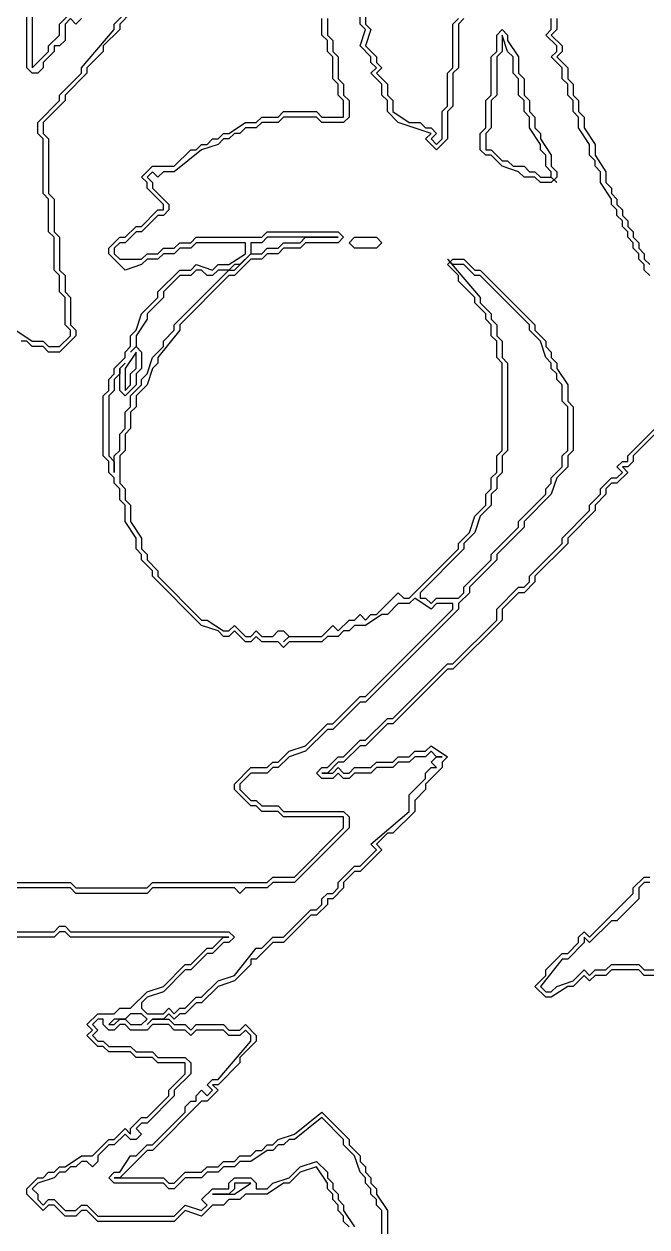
# Model space of a CAD drawing. Header units: millimetres. Extents: x 2 to 58.7, y 4.1 to 84.
# Drawn here: x 32.81 to 39.72, y 43.21 to 56.55 of the extents above; entities that cross this region are included whole.
import ezdxf

# ---------------------------------------------------------------- set-up
doc = ezdxf.new("R2010")
doc.units = ezdxf.units.MM
for name, color, linetype, true_color in [('FILL_BLUE', 6, 'Continuous', 0x196fc6), ('FILL_HAIR', 5, 'Continuous', 0x905530), ('FILL_SKIN', 3, 'Continuous', 0xfad3ab), ('FILL_WHITE', 4, 'Continuous', 0xf5f3f0), ('RAISED_METAL', 2, 'Continuous', 0xa7a7a7)]:
    doc.layers.add(name, color=color, linetype=linetype, true_color=true_color)

msp = doc.modelspace()

# ---------------------------------------------------------------- linework, layer by layer
at = {"layer": 'FILL_BLUE'}
msp.add_lwpolyline([(36.42, 43.212), (36.359, 43.273), (36.359, 43.333), (36.299, 43.394), (36.299, 43.455), (36.238, 43.515), (36.238, 43.576), (36.178, 43.636), (36.178, 43.697), (36.056, 43.879), (35.875, 43.818), (35.753, 43.697), (35.693, 43.697), (35.511, 43.576), (35.269, 43.576), (35.208, 43.515), (35.087, 43.515), (35.026, 43.455), (34.905, 43.455), (34.784, 43.333), (34.602, 43.394), (34.481, 43.273), (33.632, 43.273), (33.511, 43.394), (33.451, 43.394), (33.39, 43.333), (33.269, 43.333), (33.148, 43.455), (33.087, 43.455), (33.026, 43.394), (32.845, 43.576), (32.845, 43.636), (32.966, 43.758), (33.026, 43.758), (33.087, 43.818), (33.148, 43.818), (33.208, 43.879), (33.269, 43.879), (33.451, 44), (33.572, 44), (33.754, 44.182), (33.814, 44.182), (33.935, 44.303), (33.996, 44.242), (33.996, 44.303), (34.117, 44.424), (34.178, 44.424), (34.42, 44.667), (34.42, 44.727), (34.602, 44.909), (34.602, 45.03), (34.299, 45.03), (34.238, 45.091), (34.057, 45.091), (33.996, 45.152), (33.754, 45.152), (33.693, 45.212), (33.632, 45.212), (33.511, 45.333), (33.572, 45.394), (33.511, 45.455), (33.632, 45.576), (33.814, 45.576), (33.875, 45.636), (33.996, 45.636), (34.178, 45.818), (34.36, 45.879), (34.602, 46.121), (34.663, 46.121), (34.844, 46.303), (34.905, 46.303), (35.026, 46.424), (35.087, 46.424), (33.329, 46.424), (33.269, 46.485), (33.208, 46.485), (33.148, 46.424), (31.875, 46.424)], dxfattribs=at)
at = {"layer": 'FILL_HAIR'}
for points in [[(32.905, 57.939), (32.905, 56.061), (33.087, 56.242), (33.087, 56.303), (33.208, 56.424), (33.208, 56.545), (33.329, 56.667)], [(36.602, 56.727), (36.602, 56.545), (36.662, 56.485), (36.602, 56.303), (36.723, 56.182), (36.723, 56.121), (36.784, 56.061), (36.723, 56), (36.844, 55.879), (36.844, 55.758), (36.905, 55.697), (36.905, 55.576), (37.087, 55.455), (37.208, 55.455), (37.268, 55.394), (37.329, 55.394), (37.39, 55.333), (37.329, 55.273), (37.39, 55.212), (37.45, 55.273), (37.45, 55.576), (37.511, 55.636), (37.511, 56), (37.571, 56.061), (37.571, 56.545), (37.632, 56.606)], [(38.723, 56.606), (38.723, 56.485), (38.662, 56.424), (38.783, 56.303), (38.783, 56.242), (38.723, 56.182), (38.844, 56.061), (38.844, 55.939), (38.904, 55.879), (38.904, 55.758), (38.965, 55.697), (38.965, 55.576), (39.026, 55.515), (39.026, 55.394), (39.147, 55.212), (39.147, 55.091), (39.268, 54.909), (39.268, 54.788), (39.329, 54.727), (39.329, 54.667), (39.389, 54.606), (39.389, 54.545), (39.45, 54.485), (39.45, 54.424), (39.51, 54.364), (39.51, 54.303), (39.571, 54.242), (39.571, 54.182), (39.632, 54.121), (39.632, 54.061), (39.692, 54), (39.692, 53.939), (39.753, 53.879)], [(40.056, 52.242), (39.571, 51.758), (39.571, 51.697), (39.51, 51.636), (39.45, 51.636), (39.51, 51.576), (39.389, 51.455), (39.329, 51.455), (39.268, 51.394), (39.268, 51.333), (39.147, 51.212), (39.147, 51.152), (38.844, 50.848), (38.844, 50.788), (38.48, 50.424), (38.48, 50.364), (38.359, 50.242), (38.299, 50.242), (38.117, 50.061), (38.117, 49.939), (37.571, 49.394), (37.511, 49.394), (36.905, 48.788), (36.844, 48.788), (36.602, 48.545), (36.541, 48.545), (36.359, 48.364), (36.299, 48.364), (36.178, 48.242), (36.117, 48.242), (36.238, 48.242), (36.299, 48.303), (36.359, 48.242), (36.42, 48.242), (36.481, 48.303), (36.662, 48.303), (36.723, 48.364), (36.905, 48.364), (36.965, 48.424), (37.087, 48.424), (37.147, 48.485), (37.268, 48.485), (37.329, 48.545), (37.511, 48.424), (37.45, 48.364), (37.45, 48.303), (37.268, 48.121), (37.268, 48.061), (37.147, 47.939), (37.147, 47.818), (36.905, 47.576), (36.844, 47.576), (36.723, 47.455), (36.784, 47.394), (36.541, 47.152), (36.481, 47.152), (36.359, 47.03), (36.359, 46.97), (36.238, 46.848), (36.178, 46.848), (36.178, 46.788), (36.056, 46.667), (35.996, 46.667), (35.693, 46.364), (35.572, 46.364), (35.39, 46.182), (35.329, 46.182), (35.329, 46.121), (35.147, 45.939), (34.966, 45.879), (34.784, 45.697), (34.723, 45.697), (34.602, 45.576), (34.541, 45.576), (34.481, 45.515), (34.42, 45.576), (34.36, 45.515), (34.238, 45.515), (34.178, 45.455), (34.238, 45.515), (34.42, 45.515), (34.481, 45.455), (34.602, 45.455), (34.663, 45.394), (34.723, 45.455), (35.026, 45.455), (35.087, 45.394), (35.208, 45.394), (35.269, 45.455), (35.39, 45.333), (35.39, 45.273), (35.208, 45.091), (35.208, 45.03), (34.966, 44.788), (34.905, 44.788), (34.966, 44.727), (34.844, 44.606), (34.784, 44.606), (34.238, 44.061), (34.178, 44.061), (33.875, 43.758), (33.814, 43.758), (34.36, 43.758), (34.42, 43.697), (34.481, 43.697), (34.602, 43.818), (34.784, 43.818), (34.844, 43.879), (34.966, 43.879), (35.026, 43.939), (35.147, 43.939), (35.208, 44), (35.329, 44), (35.39, 44.061), (35.45, 44.061), (35.511, 44.121), (35.572, 44.121), (35.632, 44.182), (35.814, 44.242), (36.117, 44.485), (36.42, 44.182), (36.42, 44.121), (36.541, 44), (36.541, 43.939), (36.602, 43.879), (36.602, 43.818), (36.662, 43.758), (36.662, 43.697), (36.723, 43.636), (36.723, 43.576), (36.844, 43.394), (36.844, 42.848)], [(40.238, 46), (39.692, 46), (39.632, 46.061), (39.329, 46.061), (39.268, 46), (39.147, 46), (39.086, 45.939), (39.026, 46), (38.904, 45.879), (38.844, 45.879), (38.662, 45.758), (38.601, 45.758), (38.48, 45.879), (38.601, 46), (38.601, 46.061), (38.783, 46.242), (38.844, 46.242), (38.965, 46.364), (38.965, 46.424), (39.026, 46.485), (39.086, 46.424), (39.571, 46.909), (39.571, 46.97), (39.692, 47.091), (39.753, 47.091)]]:
    msp.add_lwpolyline(points, dxfattribs=at)
at = {"layer": 'FILL_SKIN'}
for points in [[(33.996, 56.667), (33.875, 56.545), (33.875, 56.485), (33.693, 56.303), (33.693, 56.242), (33.511, 56.061), (33.511, 56), (33.269, 55.758), (33.269, 55.697), (33.026, 55.455), (33.026, 55.333), (33.087, 55.273), (33.087, 54.667), (33.148, 54.606), (33.148, 54.242), (33.208, 54.182), (33.208, 53.818), (33.269, 53.758), (33.269, 53.576), (33.329, 53.515), (33.329, 53.212), (33.39, 53.152), (33.39, 53.091), (33.208, 52.909), (33.087, 52.909), (33.026, 52.97), (32.905, 52.97), (32.845, 53.03), (32.784, 53.03)], [(30.845, 47.03), (33.329, 47.03), (33.39, 46.97), (34.178, 46.97), (34.238, 47.03), (35.511, 47.03), (35.572, 47.091), (35.814, 47.091), (36.359, 47.636), (36.359, 47.758), (35.693, 47.758), (35.632, 47.818), (35.45, 47.818), (35.39, 47.879), (35.329, 47.879), (35.147, 48.061), (35.147, 48.121), (35.329, 48.303), (35.511, 48.303), (35.572, 48.364), (35.632, 48.364), (35.753, 48.485), (35.935, 48.545), (36.178, 48.788), (36.238, 48.788), (36.541, 49.091), (36.602, 49.091), (37.571, 50.061), (37.571, 50.121), (37.39, 50.121), (37.329, 50.061), (37.147, 50.182), (37.087, 50.121), (36.965, 50.121), (36.844, 50), (36.784, 50), (36.602, 49.879), (36.481, 49.879), (36.42, 49.818), (36.359, 49.818), (36.299, 49.758), (36.178, 49.758), (36.117, 49.697), (35.753, 49.697), (35.693, 49.636), (35.632, 49.697), (35.45, 49.697), (35.39, 49.758), (35.329, 49.697), (35.269, 49.697), (35.147, 49.818), (35.087, 49.758), (35.026, 49.758), (34.966, 49.818), (34.784, 49.879), (34.238, 50.424), (34.238, 50.485), (34.117, 50.606), (34.117, 50.667), (34.057, 50.727), (34.057, 50.848), (33.935, 51.03), (33.935, 51.212), (33.875, 51.273), (33.875, 51.394), (33.814, 51.455), (33.814, 51.515), (33.754, 51.576), (33.754, 51.697), (33.693, 51.758), (33.693, 52.424), (33.754, 52.485), (33.754, 52.606), (33.814, 52.667), (33.814, 52.727), (33.935, 52.848), (33.935, 52.909), (33.996, 52.97), (33.996, 53.091), (34.057, 53.152), (34.117, 53.333), (34.299, 53.515), (34.299, 53.576), (34.541, 53.818), (34.663, 53.818), (34.723, 53.879), (34.905, 53.818), (34.966, 53.879), (35.087, 53.879), (35.269, 54), (35.269, 54.121), (34.723, 54.121), (34.663, 54.061), (34.541, 54.061), (34.481, 54), (34.36, 54), (34.299, 53.939), (34.178, 53.939), (34.117, 53.879), (33.935, 53.818), (33.754, 54), (33.754, 54.061), (33.875, 54.182), (33.935, 54.182), (34.057, 54.303), (34.117, 54.303), (34.299, 54.485), (34.36, 54.485), (34.36, 54.545), (34.178, 54.727), (34.178, 54.788), (34.117, 54.848), (34.238, 54.97), (34.481, 54.97), (34.663, 55.152), (34.723, 55.152), (34.784, 55.212), (34.844, 55.212), (34.905, 55.273), (34.966, 55.273), (35.026, 55.333), (35.087, 55.333), (35.269, 55.455), (35.39, 55.455), (35.45, 55.515), (35.632, 55.515), (35.693, 55.576), (36.056, 55.576), (36.117, 55.515), (36.359, 55.515), (36.359, 55.697), (36.299, 55.758), (36.299, 55.879), (36.238, 55.939), (36.238, 56.182), (36.178, 56.242), (36.178, 56.364), (36.117, 56.424), (36.117, 56.606)]]:
    msp.add_lwpolyline(points, dxfattribs=at)
for points in [[(38.117, 56.424), (38.117, 56.242), (38.056, 56.182), (38.056, 55.758), (37.996, 55.697), (37.996, 55.394), (37.935, 55.333), (37.935, 55.152), (37.996, 55.152), (38.117, 55.03), (38.177, 55.03), (38.238, 54.97), (38.359, 54.97), (38.42, 54.909), (38.48, 54.909), (38.541, 54.848), (38.662, 54.848), (38.723, 54.788), (38.662, 54.848), (38.662, 54.909), (38.601, 54.97), (38.601, 55.091), (38.541, 55.152), (38.541, 55.212), (38.42, 55.394), (38.42, 55.515), (38.359, 55.576), (38.359, 55.697), (38.299, 55.758), (38.299, 55.939), (38.238, 56), (38.238, 56.182), (38.177, 56.242)], [(34.178, 45.515), (34.117, 45.576), (33.996, 45.576), (33.935, 45.515), (33.814, 45.515), (33.754, 45.455), (33.814, 45.455), (33.875, 45.515), (33.935, 45.515), (33.996, 45.455), (34.117, 45.455)], [(35.329, 43.697), (35.147, 43.697), (35.147, 43.636), (35.087, 43.576), (34.905, 43.576), (35.147, 43.576)]]:
    msp.add_lwpolyline(points, close=True, dxfattribs=at)
at = {"layer": 'FILL_WHITE'}
for points in [[(36.299, 54.182), (35.511, 54.182), (35.45, 54.121), (35.329, 54.121), (35.329, 54), (35.208, 53.879), (35.147, 53.879), (35.087, 53.818), (34.966, 53.818), (34.905, 53.758), (34.844, 53.758), (34.784, 53.818), (34.723, 53.818), (34.663, 53.758), (34.541, 53.758), (34.36, 53.576), (34.36, 53.515), (34.178, 53.333), (34.178, 53.273), (34.057, 53.091), (34.057, 52.97), (33.996, 52.909), (34.057, 52.97), (34.117, 52.909), (34.117, 52.727), (34.057, 52.667), (34.057, 52.545), (33.935, 52.424), (33.875, 52.485), (33.875, 52.727), (33.935, 52.788), (33.875, 52.727), (33.875, 52.667), (33.814, 52.606), (33.814, 52.485), (33.754, 52.424), (33.754, 51.758), (33.814, 51.697), (33.814, 51.576), (33.814, 51.758), (33.875, 51.818), (33.875, 52), (33.935, 52.061), (33.935, 52.242), (33.996, 52.303), (33.996, 52.424), (34.117, 52.545), (34.117, 52.606), (34.178, 52.667), (34.238, 52.848), (34.36, 52.97), (34.36, 53.03), (34.481, 53.152), (34.481, 53.212), (35.087, 53.818), (35.147, 53.818), (35.329, 54), (35.45, 54), (35.511, 54.061), (35.632, 54.061), (35.693, 54.121), (35.875, 54.121), (35.935, 54.182)], [(37.511, 53.939), (37.874, 53.515), (37.874, 53.455), (37.996, 53.333), (37.996, 53.273), (38.056, 53.212), (38.056, 53.091), (38.117, 53.03), (38.117, 52.848), (38.177, 52.788), (38.177, 51.818), (38.117, 51.758), (38.117, 51.576), (38.056, 51.515), (38.056, 51.394), (37.996, 51.333), (37.996, 51.212), (37.874, 51.091), (37.814, 50.909), (37.693, 50.788), (37.693, 50.727), (37.208, 50.242), (37.208, 50.182), (37.268, 50.182), (37.329, 50.121), (37.39, 50.182), (37.632, 50.182), (37.693, 50.242), (37.693, 50.303), (37.996, 50.606), (37.996, 50.667), (38.299, 50.97), (38.299, 51.03), (38.601, 51.333), (38.601, 51.394), (38.662, 51.455), (38.662, 51.515), (38.783, 51.636), (38.783, 51.758), (38.844, 51.818), (38.844, 52.303), (38.783, 52.364), (38.783, 52.545), (38.723, 52.606), (38.723, 52.667), (38.662, 52.727), (38.662, 52.788), (38.601, 52.848), (38.541, 53.03), (38.42, 53.152), (38.42, 53.212), (37.874, 53.758), (37.814, 53.758), (37.693, 53.879), (37.571, 53.879)]]:
    msp.add_lwpolyline(points, close=True, dxfattribs=at)
at = {"layer": 'RAISED_METAL'}
for points in [[(33.451, 56.606), (33.39, 56.545), (33.329, 56.606), (33.269, 56.545), (33.269, 56.364), (33.208, 56.303), (33.148, 56.303), (33.148, 56.242), (33.026, 56.121), (33.026, 56.061), (32.966, 56), (32.905, 56), (32.845, 56.061), (32.845, 57.939)], [(32.723, 53.152), (32.905, 53.03), (33.026, 53.03), (33.087, 52.97), (33.208, 52.97), (33.329, 53.091), (33.329, 53.152), (33.269, 53.212), (33.269, 53.515), (33.208, 53.576), (33.208, 53.758), (33.148, 53.818), (33.148, 54.182), (33.087, 54.242), (33.087, 54.606), (33.026, 54.667), (33.026, 55.273), (32.966, 55.333), (32.966, 55.455), (33.208, 55.697), (33.208, 55.758), (33.451, 56), (33.451, 56.061), (33.814, 56.485), (33.814, 56.545), (33.935, 56.667)], [(37.693, 56.606), (37.632, 56.545), (37.632, 56.061), (37.571, 56), (37.571, 55.636), (37.511, 55.576), (37.511, 55.273), (37.39, 55.152), (37.268, 55.273), (37.329, 55.333), (36.965, 55.455), (36.844, 55.576), (36.844, 55.697), (36.784, 55.758), (36.784, 55.879), (36.662, 56), (36.723, 56.061), (36.662, 56.121), (36.662, 56.182), (36.541, 56.303), (36.602, 56.485), (36.541, 56.545), (36.541, 56.727)], [(36.178, 56.606), (36.178, 56.424), (36.238, 56.364), (36.238, 56.242), (36.299, 56.182), (36.299, 55.939), (36.359, 55.879), (36.359, 55.758), (36.42, 55.697), (36.42, 55.515), (36.359, 55.455), (36.117, 55.455), (36.056, 55.515), (35.693, 55.515), (35.632, 55.455), (35.45, 55.455), (35.39, 55.394), (35.269, 55.394), (35.208, 55.333), (35.147, 55.333), (35.087, 55.273), (35.026, 55.273), (34.966, 55.212), (34.784, 55.152), (34.481, 54.909), (34.36, 54.909), (34.299, 54.848), (34.238, 54.909), (34.178, 54.848), (34.238, 54.788), (34.238, 54.727), (34.42, 54.545), (34.42, 54.485), (34.36, 54.424), (34.299, 54.424), (34.117, 54.242), (34.057, 54.242), (33.935, 54.121), (33.875, 54.121), (33.814, 54.061), (33.814, 54), (33.875, 53.939), (34.117, 53.939), (34.178, 54), (34.299, 54), (34.36, 54.061), (34.481, 54.061), (34.541, 54.121), (34.663, 54.121), (34.723, 54.182), (35.45, 54.182), (35.511, 54.242), (36.299, 54.242), (36.359, 54.182), (36.299, 54.121), (35.935, 54.121), (35.875, 54.061), (35.693, 54.061), (35.632, 54), (35.511, 54), (35.45, 53.939), (35.329, 53.939), (35.147, 53.758), (35.087, 53.758), (34.541, 53.212), (34.541, 53.152), (34.299, 52.848), (34.299, 52.788), (34.238, 52.727), (34.178, 52.545), (34.057, 52.424), (34.057, 52.303), (33.996, 52.242), (33.996, 52.061), (33.935, 52), (33.935, 51.818), (33.875, 51.758), (33.875, 51.455), (33.935, 51.394), (33.935, 51.273), (33.996, 51.212), (33.996, 51.03), (34.117, 50.848), (34.117, 50.727), (34.178, 50.667), (34.178, 50.606), (34.299, 50.485), (34.299, 50.424), (34.784, 49.939), (34.844, 49.939), (35.026, 49.818), (35.087, 49.818), (35.147, 49.879), (35.269, 49.758), (35.329, 49.758), (35.39, 49.818), (35.45, 49.758), (35.572, 49.758), (35.632, 49.818), (35.693, 49.818), (35.753, 49.758), (35.693, 49.697), (35.753, 49.758), (36.117, 49.758), (36.238, 49.879), (36.299, 49.818), (36.42, 49.939), (36.481, 49.939), (36.541, 50), (36.602, 49.939), (36.662, 50), (36.723, 50), (36.965, 50.242), (37.026, 50.182), (37.087, 50.182), (37.632, 50.727), (37.632, 50.788), (37.753, 50.909), (37.814, 51.091), (37.935, 51.212), (37.935, 51.333), (37.996, 51.394), (37.996, 51.515), (38.056, 51.576), (38.056, 51.758), (38.117, 51.818), (38.117, 52.788), (38.056, 52.848), (38.056, 53.03), (37.996, 53.091), (37.996, 53.212), (37.935, 53.273), (37.935, 53.333), (37.814, 53.455), (37.814, 53.515), (37.632, 53.697), (37.632, 53.758), (37.511, 53.879), (37.571, 53.939), (37.693, 53.939), (37.814, 53.818), (37.874, 53.818), (38.48, 53.212), (38.48, 53.152), (38.601, 53.03), (38.601, 52.97), (38.662, 52.909), (38.662, 52.848), (38.723, 52.788), (38.723, 52.727), (38.844, 52.545), (38.844, 52.364), (38.904, 52.303), (38.904, 51.818), (38.844, 51.758), (38.844, 51.636), (38.723, 51.515), (38.662, 51.333), (38.359, 51.03), (38.359, 50.97), (38.056, 50.667), (38.056, 50.606), (37.753, 50.303), (37.753, 50.242), (37.632, 50.121), (37.632, 50.061), (36.602, 49.03), (36.541, 49.03), (36.238, 48.727), (36.178, 48.727), (35.935, 48.485), (35.753, 48.424), (35.632, 48.303), (35.572, 48.303), (35.511, 48.242), (35.329, 48.242), (35.208, 48.121), (35.208, 48.061), (35.329, 47.939), (35.39, 47.939), (35.45, 47.879), (35.632, 47.879), (35.693, 47.818), (36.359, 47.818), (36.42, 47.758), (36.42, 47.636), (35.814, 47.03), (35.572, 47.03), (35.511, 46.97), (35.269, 46.97), (35.208, 46.909), (35.147, 46.97), (34.238, 46.97), (34.178, 46.909), (33.39, 46.909), (33.329, 46.97), (30.845, 46.97)], [(39.753, 53.758), (39.692, 53.818), (39.692, 53.879), (39.632, 53.939), (39.632, 54), (39.571, 54.061), (39.571, 54.121), (39.51, 54.182), (39.51, 54.242), (39.45, 54.303), (39.45, 54.364), (39.389, 54.424), (39.389, 54.485), (39.329, 54.545), (39.329, 54.606), (39.207, 54.788), (39.207, 54.909), (39.147, 54.97), (39.147, 55.03), (39.086, 55.091), (39.086, 55.212), (38.965, 55.394), (38.965, 55.515), (38.904, 55.576), (38.904, 55.697), (38.844, 55.758), (38.844, 55.879), (38.783, 55.939), (38.783, 56.061), (38.662, 56.182), (38.723, 56.242), (38.723, 56.303), (38.601, 56.424), (38.662, 56.485), (38.662, 56.606)], [(31.875, 46.485), (33.148, 46.485), (33.208, 46.545), (33.269, 46.545), (33.329, 46.485), (35.087, 46.485), (35.147, 46.424), (35.087, 46.364), (35.026, 46.364), (34.905, 46.242), (34.844, 46.242), (34.663, 46.061), (34.602, 46.061), (34.36, 45.818), (34.178, 45.758), (34.117, 45.697), (34.117, 45.636), (34.178, 45.576), (34.36, 45.576), (34.42, 45.636), (34.481, 45.576), (34.541, 45.636), (34.602, 45.636), (34.723, 45.758), (34.784, 45.758), (34.966, 45.939), (35.147, 46), (35.39, 46.303), (35.45, 46.303), (35.572, 46.424), (35.693, 46.424), (35.996, 46.727), (36.056, 46.727), (36.117, 46.788), (36.117, 46.848), (36.178, 46.909), (36.238, 46.909), (36.299, 46.97), (36.299, 47.03), (36.481, 47.212), (36.541, 47.212), (36.723, 47.394), (36.662, 47.455), (37.087, 47.818), (37.087, 48), (37.268, 48.182), (37.268, 48.242), (37.329, 48.303), (37.39, 48.303), (37.329, 48.364), (37.39, 48.424), (37.45, 48.424), (37.39, 48.424), (37.329, 48.485), (37.268, 48.424), (37.147, 48.424), (37.087, 48.364), (36.965, 48.364), (36.905, 48.303), (36.723, 48.303), (36.662, 48.242), (36.481, 48.242), (36.42, 48.182), (36.359, 48.182), (36.299, 48.242), (36.238, 48.182), (36.117, 48.182), (36.056, 48.242), (36.117, 48.303), (36.178, 48.303), (36.299, 48.424), (36.359, 48.424), (36.541, 48.606), (36.602, 48.606), (36.844, 48.848), (36.905, 48.848), (37.511, 49.455), (37.571, 49.455), (38.056, 49.939), (38.056, 50.061), (38.299, 50.303), (38.359, 50.303), (38.42, 50.364), (38.42, 50.424), (38.783, 50.788), (38.783, 50.848), (39.086, 51.152), (39.086, 51.212), (39.207, 51.333), (39.207, 51.394), (39.329, 51.515), (39.389, 51.515), (39.45, 51.576), (39.389, 51.636), (39.45, 51.697), (39.51, 51.697), (39.51, 51.758), (39.995, 52.242)], [(39.753, 47.03), (39.692, 47.03), (39.632, 46.97), (39.632, 46.848), (39.389, 46.606), (39.329, 46.606), (39.086, 46.364), (39.026, 46.424), (39.026, 46.364), (38.844, 46.182), (38.783, 46.182), (38.541, 45.879), (38.601, 45.818), (38.662, 45.818), (38.723, 45.879), (38.904, 45.939), (39.026, 46.061), (39.086, 46), (39.147, 46.061), (39.268, 46.061), (39.329, 46.121), (39.632, 46.121), (39.692, 46.061), (40.238, 46.061)], [(36.784, 42.848), (36.784, 43.394), (36.723, 43.455), (36.723, 43.515), (36.662, 43.576), (36.662, 43.636), (36.602, 43.697), (36.602, 43.758), (36.541, 43.818), (36.481, 44), (36.359, 44.121), (36.359, 44.182), (36.117, 44.424), (35.814, 44.182), (35.753, 44.182), (35.693, 44.121), (35.632, 44.121), (35.572, 44.061), (35.511, 44.061), (35.329, 43.939), (35.208, 43.939), (35.147, 43.879), (35.026, 43.879), (34.966, 43.818), (34.844, 43.818), (34.784, 43.758), (34.602, 43.758), (34.481, 43.636), (34.42, 43.636), (34.36, 43.697), (33.814, 43.697), (33.754, 43.758), (33.814, 43.818), (33.875, 43.818), (33.996, 44), (34.057, 44), (34.178, 44.121), (34.238, 44.121), (34.602, 44.485), (34.602, 44.545), (34.663, 44.606), (34.723, 44.606), (34.723, 44.667), (34.784, 44.727), (34.844, 44.667), (34.905, 44.727), (34.844, 44.788), (34.905, 44.848), (34.966, 44.848), (35.329, 45.273), (35.329, 45.333), (35.269, 45.394), (35.208, 45.333), (35.087, 45.333), (35.026, 45.394), (34.723, 45.394), (34.663, 45.333), (34.602, 45.394), (34.481, 45.394), (34.42, 45.455), (34.238, 45.455), (34.178, 45.394), (33.996, 45.394), (33.935, 45.455), (33.875, 45.455), (33.814, 45.394), (33.754, 45.394), (33.693, 45.455), (33.693, 45.515), (33.632, 45.515), (33.572, 45.455), (33.632, 45.394), (33.572, 45.333), (33.632, 45.273), (33.693, 45.273), (33.754, 45.212), (33.996, 45.212), (34.057, 45.152), (34.238, 45.152), (34.299, 45.091), (34.602, 45.091), (34.663, 45.03), (34.663, 44.909), (34.481, 44.727), (34.481, 44.667), (34.178, 44.364), (34.117, 44.364), (34.057, 44.303), (34.117, 44.242), (34.057, 44.182), (33.996, 44.182), (33.935, 44.242), (33.814, 44.121), (33.754, 44.121), (33.632, 44), (33.632, 43.939), (33.572, 43.879), (33.511, 43.939), (33.451, 43.939), (33.39, 43.879), (33.329, 43.879), (33.269, 43.818), (33.208, 43.818), (33.148, 43.758), (32.966, 43.697), (32.905, 43.636), (32.966, 43.576), (32.966, 43.515), (33.026, 43.455), (33.087, 43.515), (33.148, 43.515), (33.269, 43.394), (33.39, 43.394), (33.451, 43.455), (33.511, 43.455), (33.632, 43.333), (34.481, 43.333), (34.602, 43.455), (34.784, 43.394), (34.844, 43.455), (34.784, 43.515), (34.905, 43.636), (35.087, 43.636), (35.087, 43.697), (35.147, 43.758), (35.329, 43.758), (35.39, 43.697), (35.39, 43.636), (35.511, 43.636), (35.572, 43.697), (35.753, 43.758), (35.875, 43.879), (36.056, 43.939), (36.178, 43.818), (36.178, 43.758), (36.238, 43.697), (36.238, 43.636), (36.299, 43.576), (36.299, 43.515), (36.359, 43.455), (36.359, 43.394), (36.481, 43.212)]]:
    msp.add_lwpolyline(points, dxfattribs=at)
for points in [[(38.117, 56.485), (38.177, 56.424), (38.177, 56.364), (38.299, 56.182), (38.299, 56), (38.359, 55.939), (38.359, 55.758), (38.42, 55.697), (38.42, 55.576), (38.48, 55.515), (38.48, 55.394), (38.541, 55.333), (38.541, 55.273), (38.662, 55.091), (38.662, 54.97), (38.723, 54.909), (38.723, 54.848), (38.662, 54.788), (38.541, 54.788), (38.48, 54.848), (38.359, 54.848), (38.299, 54.909), (38.117, 54.97), (37.996, 55.091), (37.935, 55.091), (37.874, 55.152), (37.874, 55.333), (37.935, 55.394), (37.935, 55.697), (37.996, 55.758), (37.996, 56.182), (38.056, 56.242), (38.056, 56.424)], [(36.42, 54.121), (36.481, 54.182), (36.723, 54.182), (36.784, 54.121), (36.723, 54.061), (36.481, 54.061)], [(34.057, 52.909), (33.935, 52.727), (33.935, 52.485), (33.996, 52.545), (33.996, 52.667), (34.057, 52.727)]]:
    msp.add_lwpolyline(points, close=True, dxfattribs=at)

doc.saveas('drawing.dxf')
